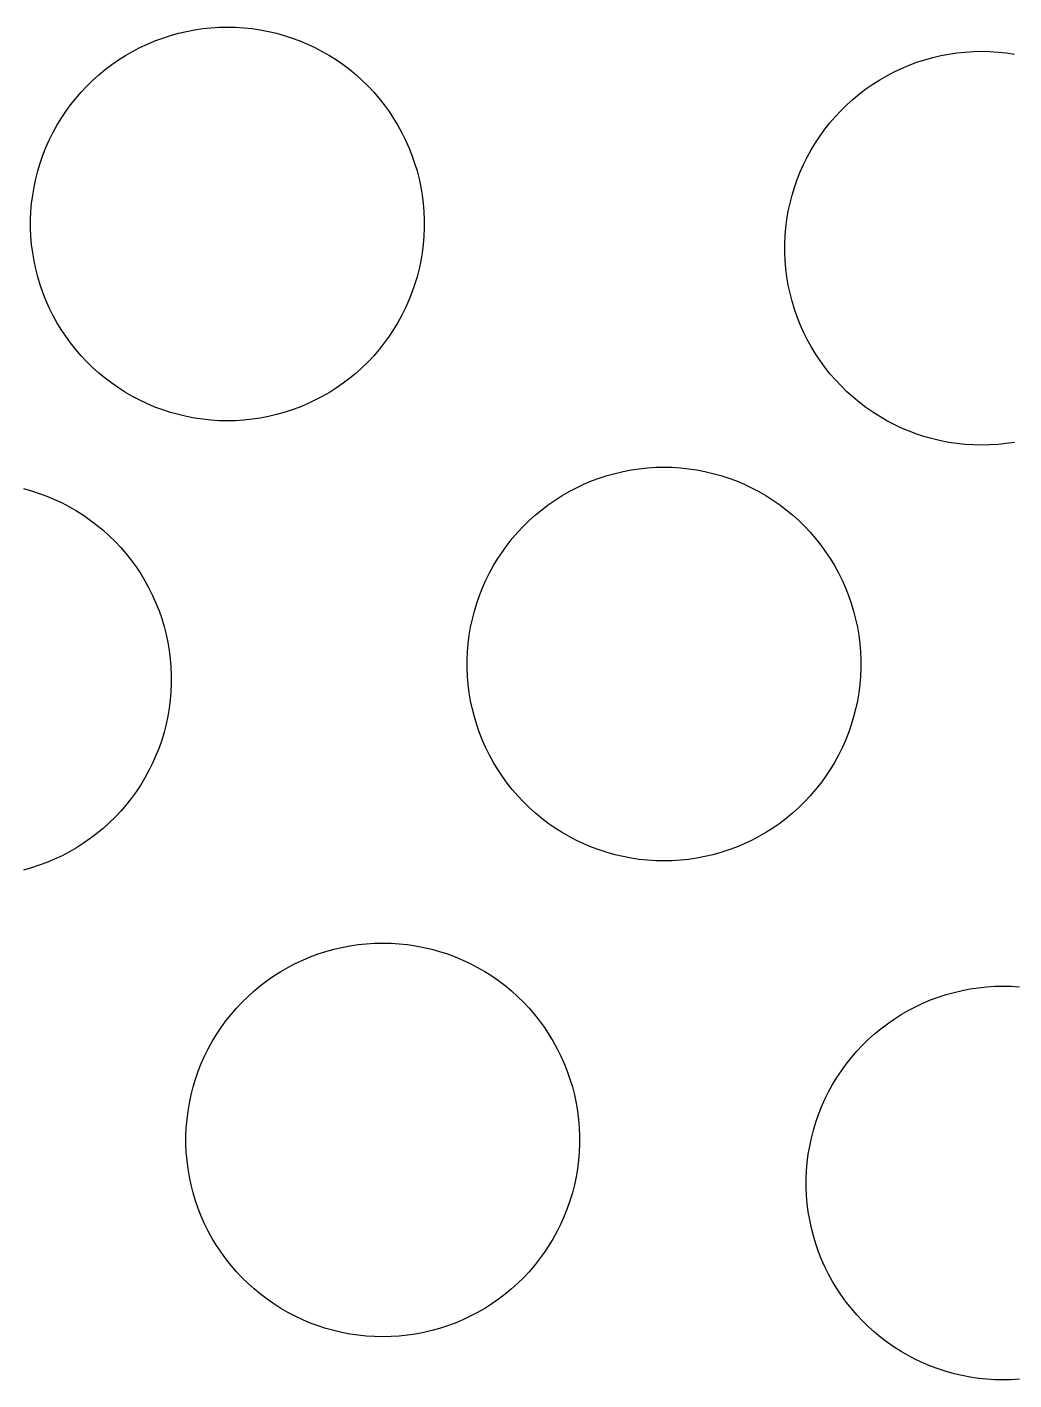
# Model space of a CAD drawing. Header units: metres. Extents: x -102 to 102, y -50 to 50.
# Drawn here: x 66.18 to 74.2, y 9.84 to 20.84 of the extents above; entities that cross this region are included whole.
import ezdxf

# ---------------------------------------------------------------- set-up
doc = ezdxf.new("R2010")
doc.units = ezdxf.units.M

msp = doc.modelspace()

# ---------------------------------------------------------------- linework, layer by layer
for p, q in [((67.3477, 20.7683), (67.4123, 20.7863)), ((67.4123, 20.7863), (67.4775, 20.8017)), ((67.4775, 20.8017), (67.5434, 20.8142)), ((67.5434, 20.8142), (67.6097, 20.824)), ((67.6097, 20.824), (67.6763, 20.831)), ((67.6763, 20.831), (67.7432, 20.8352)), ((67.7432, 20.8352), (67.8102, 20.8366)), ((67.8102, 20.8366), (67.8772, 20.8352)), ((67.8772, 20.8352), (67.9441, 20.831)), ((67.9441, 20.831), (68.0107, 20.824)), ((68.0107, 20.824), (68.077, 20.8142)), ((68.077, 20.8142), (68.1429, 20.8017)), ((68.1429, 20.8017), (68.2081, 20.7863)), ((68.2081, 20.7863), (68.2726, 20.7683)), ((67.0394, 20.6387), (67.0988, 20.6698)), ((67.0988, 20.6698), (67.1594, 20.6983)), ((67.1594, 20.6983), (67.2212, 20.7243)), ((67.2212, 20.7243), (67.284, 20.7476)), ((67.284, 20.7476), (67.3477, 20.7683)), ((68.2726, 20.7683), (68.3364, 20.7476)), ((68.3364, 20.7476), (68.3992, 20.7243)), ((68.3992, 20.7243), (68.461, 20.6983)), ((68.461, 20.6983), (68.5216, 20.6698)), ((68.5216, 20.6698), (68.581, 20.6387)), ((66.8697, 20.531), (66.9248, 20.5693)), ((66.9248, 20.5693), (66.9814, 20.6052)), ((66.9814, 20.6052), (67.0394, 20.6387)), ((68.581, 20.6387), (68.639, 20.6052)), ((68.639, 20.6052), (68.6956, 20.5693)), ((68.6956, 20.5693), (68.7507, 20.531)), ((73.4147, 20.5504), (73.4785, 20.5711)), ((73.4785, 20.5711), (73.543, 20.5891)), ((73.543, 20.5891), (73.6083, 20.6044)), ((73.6083, 20.6044), (73.6741, 20.617)), ((73.6741, 20.617), (73.7404, 20.6268)), ((73.7404, 20.6268), (73.807, 20.6338)), ((73.807, 20.6338), (73.8739, 20.638)), ((73.8739, 20.638), (73.9409, 20.6394)), ((73.9409, 20.6394), (74.0079, 20.638)), ((74.0079, 20.638), (74.0748, 20.6338)), ((74.0748, 20.6338), (74.1415, 20.6268)), ((74.1415, 20.6268), (74.2078, 20.617)), ((66.7647, 20.4478), (66.8164, 20.4905)), ((66.8164, 20.4905), (66.8697, 20.531)), ((68.7507, 20.531), (68.804, 20.4905)), ((68.804, 20.4905), (68.8557, 20.4478)), ((73.1701, 20.4415), (73.2295, 20.4725)), ((73.2295, 20.4725), (73.2901, 20.501)), ((73.2901, 20.501), (73.3519, 20.527)), ((73.3519, 20.527), (73.4147, 20.5504)), ((66.6212, 20.3072), (66.667, 20.3561)), ((66.667, 20.3561), (66.7149, 20.403)), ((66.7149, 20.403), (66.7647, 20.4478)), ((68.8557, 20.4478), (68.9055, 20.403)), ((68.9055, 20.403), (68.9534, 20.3561)), ((68.9534, 20.3561), (68.9992, 20.3072)), ((73.0005, 20.3338), (73.0555, 20.372)), ((73.0555, 20.372), (73.1121, 20.4079)), ((73.1121, 20.4079), (73.1701, 20.4415)), ((66.5358, 20.204), (66.5774, 20.2565)), ((66.5774, 20.2565), (66.6212, 20.3072)), ((68.9992, 20.3072), (69.043, 20.2565)), ((69.043, 20.2565), (69.0846, 20.204)), ((72.8457, 20.2057), (72.8955, 20.2506)), ((72.8955, 20.2506), (72.9471, 20.2933)), ((72.9471, 20.2933), (73.0005, 20.3338)), ((66.4593, 20.0939), (66.4964, 20.1497)), ((66.4964, 20.1497), (66.5358, 20.204)), ((69.0846, 20.204), (69.124, 20.1497)), ((69.124, 20.1497), (69.1611, 20.0939)), ((72.7519, 20.11), (72.7978, 20.1588)), ((72.7978, 20.1588), (72.8457, 20.2057)), ((66.3923, 19.9779), (66.4246, 20.0366)), ((66.4246, 20.0366), (66.4593, 20.0939)), ((69.1611, 20.0939), (69.1958, 20.0366)), ((69.1958, 20.0366), (69.2281, 19.9779)), ((72.6665, 20.0067), (72.7081, 20.0592)), ((72.7081, 20.0592), (72.7519, 20.11)), ((66.3352, 19.8566), (66.3625, 19.9179)), ((66.3625, 19.9179), (66.3923, 19.9779)), ((69.2281, 19.9779), (69.2579, 19.9179)), ((69.2579, 19.9179), (69.2852, 19.8566)), ((72.59, 19.8967), (72.6271, 19.9525)), ((72.6271, 19.9525), (72.6665, 20.0067)), ((66.2885, 19.731), (66.3105, 19.7943)), ((66.3105, 19.7943), (66.3352, 19.8566)), ((69.2852, 19.8566), (69.3098, 19.7943)), ((69.3098, 19.7943), (69.3319, 19.731)), ((72.523, 19.7806), (72.5553, 19.8394)), ((72.5553, 19.8394), (72.59, 19.8967)), ((66.2691, 19.6669), (66.2885, 19.731)), ((69.3319, 19.731), (69.3513, 19.6669)), ((72.4659, 19.6594), (72.4932, 19.7206)), ((72.4932, 19.7206), (72.523, 19.7806)), ((66.2385, 19.5364), (66.2525, 19.602)), ((66.2525, 19.602), (66.2691, 19.6669)), ((69.3513, 19.6669), (69.3679, 19.602)), ((69.3679, 19.602), (69.3819, 19.5364)), ((72.4192, 19.5338), (72.4413, 19.5971)), ((72.4413, 19.5971), (72.4659, 19.6594)), ((66.219, 19.4039), (66.2274, 19.4703)), ((66.2274, 19.4703), (66.2385, 19.5364)), ((69.3819, 19.5364), (69.393, 19.4703)), ((69.393, 19.4703), (69.4014, 19.4039)), ((72.3832, 19.4047), (72.3999, 19.4696)), ((72.3999, 19.4696), (72.4192, 19.5338)), ((66.2133, 19.3371), (66.219, 19.4039)), ((69.4014, 19.4039), (69.407, 19.3371)), ((72.3693, 19.3392), (72.3832, 19.4047)), ((66.2106, 19.2701), (66.2133, 19.3371)), ((66.2106, 19.2031), (66.2106, 19.2701)), ((69.407, 19.3371), (69.4099, 19.2701)), ((69.4099, 19.2701), (69.4099, 19.2031)), ((72.3497, 19.2066), (72.3581, 19.2731)), ((72.3581, 19.2731), (72.3693, 19.3392)), ((66.2133, 19.1361), (66.2106, 19.2031)), ((66.219, 19.0694), (66.2133, 19.1361)), ((69.407, 19.1361), (69.4014, 19.0694)), ((69.4099, 19.2031), (69.407, 19.1361)), ((72.3413, 19.0729), (72.3441, 19.1398)), ((72.3441, 19.1398), (72.3497, 19.2066)), ((66.2274, 19.0029), (66.219, 19.0694)), ((69.4014, 19.0694), (69.393, 19.0029)), ((72.3413, 19.0059), (72.3413, 19.0729)), ((66.2385, 18.9368), (66.2274, 19.0029)), ((66.2525, 18.8712), (66.2385, 18.9368)), ((69.3819, 18.9368), (69.3679, 18.8712)), ((69.393, 19.0029), (69.3819, 18.9368)), ((72.3441, 18.9389), (72.3413, 19.0059)), ((72.3497, 18.8721), (72.3441, 18.9389)), ((66.2691, 18.8063), (66.2525, 18.8712)), ((66.2885, 18.7422), (66.2691, 18.8063)), ((69.3513, 18.8063), (69.3319, 18.7422)), ((69.3679, 18.8712), (69.3513, 18.8063)), ((72.3581, 18.8056), (72.3497, 18.8721)), ((72.3693, 18.7396), (72.3581, 18.8056)), ((66.3105, 18.6789), (66.2885, 18.7422)), ((69.3319, 18.7422), (69.3098, 18.6789)), ((72.3832, 18.674), (72.3693, 18.7396)), ((66.3352, 18.6166), (66.3105, 18.6789)), ((66.3625, 18.5554), (66.3352, 18.6166)), ((69.2852, 18.6166), (69.2579, 18.5554)), ((69.3098, 18.6789), (69.2852, 18.6166)), ((72.3999, 18.6091), (72.3832, 18.674)), ((72.4192, 18.5449), (72.3999, 18.6091)), ((66.3923, 18.4953), (66.3625, 18.5554)), ((66.4246, 18.4366), (66.3923, 18.4953)), ((69.2281, 18.4953), (69.1958, 18.4366)), ((69.2579, 18.5554), (69.2281, 18.4953)), ((72.4413, 18.4817), (72.4192, 18.5449)), ((72.4659, 18.4193), (72.4413, 18.4817)), ((66.4593, 18.3793), (66.4246, 18.4366)), ((66.4964, 18.3235), (66.4593, 18.3793)), ((69.1611, 18.3793), (69.124, 18.3235)), ((69.1958, 18.4366), (69.1611, 18.3793)), ((72.4932, 18.3581), (72.4659, 18.4193)), ((66.5358, 18.2693), (66.4964, 18.3235)), ((66.5774, 18.2167), (66.5358, 18.2693)), ((69.0846, 18.2693), (69.043, 18.2167)), ((69.124, 18.3235), (69.0846, 18.2693)), ((72.523, 18.2981), (72.4932, 18.3581)), ((72.5553, 18.2394), (72.523, 18.2981)), ((66.6212, 18.166), (66.5774, 18.2167)), ((66.667, 18.1171), (66.6212, 18.166)), ((68.9992, 18.166), (68.9534, 18.1171)), ((69.043, 18.2167), (68.9992, 18.166)), ((72.59, 18.182), (72.5553, 18.2394)), ((72.6271, 18.1262), (72.59, 18.182)), ((66.7149, 18.0703), (66.667, 18.1171)), ((66.7647, 18.0254), (66.7149, 18.0703)), ((68.9055, 18.0703), (68.8557, 18.0254)), ((68.9534, 18.1171), (68.9055, 18.0703)), ((72.6665, 18.072), (72.6271, 18.1262)), ((72.7081, 18.0195), (72.6665, 18.072)), ((66.8164, 17.9827), (66.7647, 18.0254)), ((66.8697, 17.9422), (66.8164, 17.9827)), ((66.9248, 17.9039), (66.8697, 17.9422)), ((68.7507, 17.9422), (68.6956, 17.9039)), ((68.804, 17.9827), (68.7507, 17.9422)), ((68.8557, 18.0254), (68.804, 17.9827)), ((72.7519, 17.9688), (72.7081, 18.0195)), ((72.7978, 17.9199), (72.7519, 17.9688)), ((66.9814, 17.868), (66.9248, 17.9039)), ((67.0394, 17.8345), (66.9814, 17.868)), ((67.0988, 17.8035), (67.0394, 17.8345)), ((68.581, 17.8345), (68.5216, 17.8035)), ((68.639, 17.868), (68.581, 17.8345)), ((68.6956, 17.9039), (68.639, 17.868)), ((72.8457, 17.873), (72.7978, 17.9199)), ((72.8955, 17.8282), (72.8457, 17.873)), ((72.9471, 17.7855), (72.8955, 17.8282)), ((67.1594, 17.7749), (67.0988, 17.8035)), ((67.2212, 17.749), (67.1594, 17.7749)), ((67.284, 17.7256), (67.2212, 17.749)), ((67.3477, 17.7049), (67.284, 17.7256)), ((67.4123, 17.6869), (67.3477, 17.7049)), ((68.2726, 17.7049), (68.2081, 17.6869)), ((68.3364, 17.7256), (68.2726, 17.7049)), ((68.3992, 17.749), (68.3364, 17.7256)), ((68.461, 17.7749), (68.3992, 17.749)), ((68.5216, 17.8035), (68.461, 17.7749)), ((73.0005, 17.7449), (72.9471, 17.7855)), ((73.0555, 17.7067), (73.0005, 17.7449)), ((73.1121, 17.6708), (73.0555, 17.7067)), ((67.4775, 17.6716), (67.4123, 17.6869)), ((67.5434, 17.659), (67.4775, 17.6716)), ((67.6097, 17.6492), (67.5434, 17.659)), ((67.6763, 17.6422), (67.6097, 17.6492)), ((67.7432, 17.638), (67.6763, 17.6422)), ((67.8102, 17.6366), (67.7432, 17.638)), ((67.8772, 17.638), (67.8102, 17.6366)), ((67.9441, 17.6422), (67.8772, 17.638)), ((68.0107, 17.6492), (67.9441, 17.6422)), ((68.077, 17.659), (68.0107, 17.6492)), ((68.1429, 17.6716), (68.077, 17.659)), ((68.2081, 17.6869), (68.1429, 17.6716)), ((73.1701, 17.6373), (73.1121, 17.6708)), ((73.2295, 17.6062), (73.1701, 17.6373)), ((73.2901, 17.5777), (73.2295, 17.6062)), ((73.3519, 17.5517), (73.2901, 17.5777)), ((73.4147, 17.5284), (73.3519, 17.5517)), ((73.4785, 17.5077), (73.4147, 17.5284)), ((73.543, 17.4896), (73.4785, 17.5077)), ((73.6083, 17.4743), (73.543, 17.4896)), ((73.6741, 17.4618), (73.6083, 17.4743)), ((73.7404, 17.452), (73.6741, 17.4618)), ((73.807, 17.445), (73.7404, 17.452)), ((73.8739, 17.4408), (73.807, 17.445)), ((73.9409, 17.4394), (73.8739, 17.4408)), ((74.0079, 17.4408), (73.9409, 17.4394)), ((74.0748, 17.445), (74.0079, 17.4408)), ((74.1415, 17.452), (74.0748, 17.445)), ((74.2078, 17.4618), (74.1415, 17.452)), ((71.2919, 17.2589), (71.3589, 17.2603)), ((71.3589, 17.2603), (71.4259, 17.2589)), ((70.7699, 17.1479), (70.8327, 17.1713)), ((70.8327, 17.1713), (70.8964, 17.192)), ((70.8964, 17.192), (70.961, 17.21)), ((70.961, 17.21), (71.0262, 17.2253)), ((71.0262, 17.2253), (71.092, 17.2379)), ((71.092, 17.2379), (71.1583, 17.2477)), ((71.1583, 17.2477), (71.225, 17.2547)), ((71.225, 17.2547), (71.2919, 17.2589)), ((71.4259, 17.2589), (71.4928, 17.2547)), ((71.4928, 17.2547), (71.5594, 17.2477)), ((71.5594, 17.2477), (71.6257, 17.2379)), ((71.6257, 17.2379), (71.6915, 17.2253)), ((71.6915, 17.2253), (71.7568, 17.21)), ((71.7568, 17.21), (71.8213, 17.192)), ((71.8213, 17.192), (71.8851, 17.1713)), ((71.8851, 17.1713), (71.9479, 17.1479)), ((66.1525, 17.0859), (66.217, 17.0679)), ((66.217, 17.0679), (66.2808, 17.0472)), ((66.2808, 17.0472), (66.3436, 17.0238)), ((70.53, 17.0288), (70.5881, 17.0623)), ((70.5881, 17.0623), (70.6474, 17.0934)), ((70.6474, 17.0934), (70.7081, 17.1219)), ((70.7081, 17.1219), (70.7699, 17.1479)), ((71.9479, 17.1479), (72.0096, 17.1219)), ((72.0096, 17.1219), (72.0703, 17.0934)), ((72.0703, 17.0934), (72.1297, 17.0623)), ((72.1297, 17.0623), (72.1877, 17.0288)), ((66.3436, 17.0238), (66.4053, 16.9979)), ((66.4053, 16.9979), (66.466, 16.9693)), ((66.466, 16.9693), (66.5254, 16.9383)), ((66.5254, 16.9383), (66.5834, 16.9048)), ((70.365, 16.9142), (70.4184, 16.9547)), ((70.4184, 16.9547), (70.4734, 16.9929)), ((70.4734, 16.9929), (70.53, 17.0288)), ((72.1877, 17.0288), (72.2443, 16.9929)), ((72.2443, 16.9929), (72.2993, 16.9547)), ((72.2993, 16.9547), (72.3527, 16.9142)), ((66.5834, 16.9048), (66.64, 16.8689)), ((66.64, 16.8689), (66.695, 16.8306)), ((66.695, 16.8306), (66.7484, 16.7901)), ((70.2157, 16.7797), (70.2636, 16.8266)), ((70.2636, 16.8266), (70.3134, 16.8715)), ((70.3134, 16.8715), (70.365, 16.9142)), ((72.3527, 16.9142), (72.4043, 16.8715)), ((72.4043, 16.8715), (72.4541, 16.8266)), ((72.4541, 16.8266), (72.502, 16.7797)), ((66.7484, 16.7901), (66.8, 16.7474)), ((66.8, 16.7474), (66.8499, 16.7026)), ((70.126, 16.6801), (70.1698, 16.7309)), ((70.1698, 16.7309), (70.2157, 16.7797)), ((72.502, 16.7797), (72.5479, 16.7309)), ((72.5479, 16.7309), (72.5917, 16.6801)), ((66.8499, 16.7026), (66.8977, 16.6557)), ((66.8977, 16.6557), (66.9436, 16.6068)), ((66.9436, 16.6068), (66.9874, 16.5561)), ((70.045, 16.5734), (70.0844, 16.6276)), ((70.0844, 16.6276), (70.126, 16.6801)), ((72.5917, 16.6801), (72.6333, 16.6276)), ((72.6333, 16.6276), (72.6727, 16.5734)), ((66.9874, 16.5561), (67.029, 16.5036)), ((67.029, 16.5036), (67.0684, 16.4494)), ((69.9732, 16.4603), (70.0079, 16.5176)), ((70.0079, 16.5176), (70.045, 16.5734)), ((72.6727, 16.5734), (72.7098, 16.5176)), ((72.7098, 16.5176), (72.7445, 16.4603)), ((67.0684, 16.4494), (67.1055, 16.3935)), ((67.1055, 16.3935), (67.1402, 16.3362)), ((69.9111, 16.3415), (69.9409, 16.4015)), ((69.9409, 16.4015), (69.9732, 16.4603)), ((72.7445, 16.4603), (72.7768, 16.4015)), ((72.7768, 16.4015), (72.8066, 16.3415)), ((67.1402, 16.3362), (67.1725, 16.2775)), ((67.1725, 16.2775), (67.2023, 16.2175)), ((69.8592, 16.218), (69.8839, 16.2803)), ((69.8839, 16.2803), (69.9111, 16.3415)), ((72.8066, 16.3415), (72.8338, 16.2803)), ((72.8338, 16.2803), (72.8585, 16.218)), ((67.2023, 16.2175), (67.2296, 16.1562)), ((69.8372, 16.1547), (69.8592, 16.218)), ((72.8585, 16.218), (72.8806, 16.1547)), ((67.2296, 16.1562), (67.2542, 16.0939)), ((67.2542, 16.0939), (67.2763, 16.0306)), ((69.8011, 16.0256), (69.8178, 16.0905)), ((69.8178, 16.0905), (69.8372, 16.1547)), ((72.8806, 16.1547), (72.8999, 16.0905)), ((72.8999, 16.0905), (72.9166, 16.0256)), ((67.2763, 16.0306), (67.2956, 15.9665)), ((67.2956, 15.9665), (67.3123, 15.9016)), ((69.776, 15.894), (69.7872, 15.9601)), ((69.7872, 15.9601), (69.8011, 16.0256)), ((72.9166, 16.0256), (72.9305, 15.9601)), ((72.9305, 15.9601), (72.9417, 15.894)), ((67.3123, 15.9016), (67.3262, 15.836)), ((67.3262, 15.836), (67.3374, 15.7699)), ((69.7676, 15.8275), (69.776, 15.894)), ((72.9417, 15.894), (72.9501, 15.8275)), ((67.3374, 15.7699), (67.3458, 15.7035)), ((69.7592, 15.6938), (69.762, 15.7607)), ((69.762, 15.7607), (69.7676, 15.8275)), ((72.9501, 15.8275), (72.9557, 15.7607)), ((72.9557, 15.7607), (72.9585, 15.6938)), ((67.3458, 15.7035), (67.3514, 15.6367)), ((67.3514, 15.6367), (67.3542, 15.5697)), ((69.7592, 15.6268), (69.7592, 15.6938)), ((69.762, 15.5598), (69.7592, 15.6268)), ((72.9585, 15.6268), (72.9557, 15.5598)), ((72.9585, 15.6938), (72.9585, 15.6268)), ((67.3542, 15.5027), (67.3514, 15.4357)), ((67.3542, 15.5697), (67.3542, 15.5027)), ((69.7676, 15.493), (69.762, 15.5598)), ((72.9557, 15.5598), (72.9501, 15.493)), ((67.3514, 15.4357), (67.3458, 15.369)), ((69.776, 15.4265), (69.7676, 15.493)), ((69.7872, 15.3605), (69.776, 15.4265)), ((72.9417, 15.4265), (72.9305, 15.3605)), ((72.9501, 15.493), (72.9417, 15.4265)), ((67.3374, 15.3025), (67.3262, 15.2364)), ((67.3458, 15.369), (67.3374, 15.3025)), ((69.8011, 15.2949), (69.7872, 15.3605)), ((69.8178, 15.23), (69.8011, 15.2949)), ((72.9166, 15.2949), (72.8999, 15.23)), ((72.9305, 15.3605), (72.9166, 15.2949)), ((67.3262, 15.2364), (67.3123, 15.1709)), ((69.8372, 15.1658), (69.8178, 15.23)), ((72.8999, 15.23), (72.8806, 15.1658)), ((67.2956, 15.1059), (67.2763, 15.0418)), ((67.3123, 15.1709), (67.2956, 15.1059)), ((69.8592, 15.1026), (69.8372, 15.1658)), ((69.8839, 15.0402), (69.8592, 15.1026)), ((72.8585, 15.1026), (72.8338, 15.0402)), ((72.8806, 15.1658), (72.8585, 15.1026)), ((67.2542, 14.9785), (67.2296, 14.9162)), ((67.2763, 15.0418), (67.2542, 14.9785)), ((69.9111, 14.979), (69.8839, 15.0402)), ((69.9409, 14.919), (69.9111, 14.979)), ((72.8066, 14.979), (72.7768, 14.919)), ((72.8338, 15.0402), (72.8066, 14.979)), ((67.2023, 14.855), (67.1725, 14.7949)), ((67.2296, 14.9162), (67.2023, 14.855)), ((69.9732, 14.8603), (69.9409, 14.919)), ((70.0079, 14.8029), (69.9732, 14.8603)), ((72.7445, 14.8603), (72.7098, 14.8029)), ((72.7768, 14.919), (72.7445, 14.8603)), ((67.1402, 14.7362), (67.1055, 14.6789)), ((67.1725, 14.7949), (67.1402, 14.7362)), ((70.045, 14.7471), (70.0079, 14.8029)), ((70.0844, 14.6929), (70.045, 14.7471)), ((72.6727, 14.7471), (72.6333, 14.6929)), ((72.7098, 14.8029), (72.6727, 14.7471)), ((67.0684, 14.6231), (67.029, 14.5688)), ((67.1055, 14.6789), (67.0684, 14.6231)), ((70.126, 14.6404), (70.0844, 14.6929)), ((70.1698, 14.5897), (70.126, 14.6404)), ((72.5917, 14.6404), (72.5479, 14.5897)), ((72.6333, 14.6929), (72.5917, 14.6404)), ((66.9874, 14.5163), (66.9436, 14.4656)), ((67.029, 14.5688), (66.9874, 14.5163)), ((70.2157, 14.5408), (70.1698, 14.5897)), ((70.2636, 14.4939), (70.2157, 14.5408)), ((72.502, 14.5408), (72.4541, 14.4939)), ((72.5479, 14.5897), (72.502, 14.5408)), ((66.8977, 14.4167), (66.8499, 14.3699)), ((66.9436, 14.4656), (66.8977, 14.4167)), ((70.3134, 14.4491), (70.2636, 14.4939)), ((70.365, 14.4064), (70.3134, 14.4491)), ((70.4184, 14.3658), (70.365, 14.4064)), ((72.3527, 14.4064), (72.2993, 14.3658)), ((72.4043, 14.4491), (72.3527, 14.4064)), ((72.4541, 14.4939), (72.4043, 14.4491)), ((66.8, 14.325), (66.7484, 14.2823)), ((66.8499, 14.3699), (66.8, 14.325)), ((70.4734, 14.3276), (70.4184, 14.3658)), ((70.53, 14.2917), (70.4734, 14.3276)), ((72.2443, 14.3276), (72.1877, 14.2917)), ((72.2993, 14.3658), (72.2443, 14.3276)), ((66.64, 14.2035), (66.5834, 14.1676)), ((66.695, 14.2418), (66.64, 14.2035)), ((66.7484, 14.2823), (66.695, 14.2418)), ((70.5881, 14.2582), (70.53, 14.2917)), ((70.6474, 14.2271), (70.5881, 14.2582)), ((70.7081, 14.1986), (70.6474, 14.2271)), ((70.7699, 14.1726), (70.7081, 14.1986)), ((72.0096, 14.1986), (71.9479, 14.1726)), ((72.0703, 14.2271), (72.0096, 14.1986)), ((72.1297, 14.2582), (72.0703, 14.2271)), ((72.1877, 14.2917), (72.1297, 14.2582)), ((66.4053, 14.0745), (66.3436, 14.0486)), ((66.466, 14.1031), (66.4053, 14.0745)), ((66.5254, 14.1341), (66.466, 14.1031)), ((66.5834, 14.1676), (66.5254, 14.1341)), ((70.8327, 14.1493), (70.7699, 14.1726)), ((70.8964, 14.1286), (70.8327, 14.1493)), ((70.961, 14.1105), (70.8964, 14.1286)), ((71.0262, 14.0952), (70.961, 14.1105)), ((71.092, 14.0827), (71.0262, 14.0952)), ((71.1583, 14.0729), (71.092, 14.0827)), ((71.225, 14.0659), (71.1583, 14.0729)), ((71.5594, 14.0729), (71.4928, 14.0659)), ((71.6257, 14.0827), (71.5594, 14.0729)), ((71.6915, 14.0952), (71.6257, 14.0827)), ((71.7568, 14.1105), (71.6915, 14.0952)), ((71.8213, 14.1286), (71.7568, 14.1105)), ((71.8851, 14.1493), (71.8213, 14.1286)), ((71.9479, 14.1726), (71.8851, 14.1493)), ((66.217, 14.0045), (66.1525, 13.9865)), ((66.2808, 14.0252), (66.217, 14.0045)), ((66.3436, 14.0486), (66.2808, 14.0252)), ((71.2919, 14.0617), (71.225, 14.0659)), ((71.3589, 14.0603), (71.2919, 14.0617)), ((71.4259, 14.0617), (71.3589, 14.0603)), ((71.4928, 14.0659), (71.4259, 14.0617)), ((68.4839, 13.2807), (68.5468, 13.3041)), ((68.5468, 13.3041), (68.6105, 13.3248)), ((68.6105, 13.3248), (68.675, 13.3428)), ((68.675, 13.3428), (68.7403, 13.3581)), ((68.7403, 13.3581), (68.8061, 13.3707)), ((68.8061, 13.3707), (68.8724, 13.3804)), ((68.8724, 13.3804), (68.9391, 13.3875)), ((68.9391, 13.3875), (69.006, 13.3917)), ((69.006, 13.3917), (69.073, 13.3931)), ((69.073, 13.3931), (69.14, 13.3917)), ((69.14, 13.3917), (69.2068, 13.3875)), ((69.2068, 13.3875), (69.2735, 13.3804)), ((69.2735, 13.3804), (69.3398, 13.3707)), ((69.3398, 13.3707), (69.4056, 13.3581)), ((69.4056, 13.3581), (69.4709, 13.3428)), ((69.4709, 13.3428), (69.5354, 13.3248)), ((69.5354, 13.3248), (69.5991, 13.3041)), ((69.5991, 13.3041), (69.662, 13.2807)), ((68.2441, 13.1617), (68.3021, 13.1952)), ((68.3021, 13.1952), (68.3615, 13.2262)), ((68.3615, 13.2262), (68.4222, 13.2547)), ((68.4222, 13.2547), (68.4839, 13.2807)), ((69.662, 13.2807), (69.7237, 13.2547)), ((69.7237, 13.2547), (69.7844, 13.2262)), ((69.7844, 13.2262), (69.8438, 13.1952)), ((69.8438, 13.1952), (69.9018, 13.1617)), ((68.0791, 13.047), (68.1325, 13.0875)), ((68.1325, 13.0875), (68.1875, 13.1257)), ((68.1875, 13.1257), (68.2441, 13.1617)), ((69.9018, 13.1617), (69.9584, 13.1257)), ((69.9584, 13.1257), (70.0134, 13.0875)), ((70.0134, 13.0875), (70.0668, 13.047)), ((67.9777, 12.9594), (68.0275, 13.0043)), ((68.0275, 13.0043), (68.0791, 13.047)), ((70.0668, 13.047), (70.1184, 13.0043)), ((70.1184, 13.0043), (70.1682, 12.9594)), ((73.5888, 12.9538), (73.6525, 12.9745)), ((73.6525, 12.9745), (73.7171, 12.9925)), ((73.7171, 12.9925), (73.7823, 13.0078)), ((73.7823, 13.0078), (73.8481, 13.0204)), ((73.8481, 13.0204), (73.9144, 13.0302)), ((73.9144, 13.0302), (73.9811, 13.0372)), ((73.9811, 13.0372), (74.048, 13.0414)), ((74.048, 13.0414), (74.115, 13.0428)), ((74.115, 13.0428), (74.182, 13.0414)), ((74.182, 13.0414), (74.2489, 13.0372)), ((67.8401, 12.8129), (67.8839, 12.8637)), ((67.8839, 12.8637), (67.9298, 12.9125)), ((67.9298, 12.9125), (67.9777, 12.9594)), ((70.1682, 12.9594), (70.2161, 12.9125)), ((70.2161, 12.9125), (70.262, 12.8637)), ((70.262, 12.8637), (70.3058, 12.8129)), ((73.3442, 12.8449), (73.4036, 12.8759)), ((73.4036, 12.8759), (73.4642, 12.9044)), ((73.4642, 12.9044), (73.526, 12.9304)), ((73.526, 12.9304), (73.5888, 12.9538)), ((67.7591, 12.7062), (67.7985, 12.7604)), ((67.7985, 12.7604), (67.8401, 12.8129)), ((70.3058, 12.8129), (70.3474, 12.7604)), ((70.3474, 12.7604), (70.3868, 12.7062)), ((73.1745, 12.7372), (73.2296, 12.7755)), ((73.2296, 12.7755), (73.2861, 12.8114)), ((73.2861, 12.8114), (73.3442, 12.8449)), ((67.6873, 12.5931), (67.722, 12.6504)), ((67.722, 12.6504), (67.7591, 12.7062)), ((70.3868, 12.7062), (70.4239, 12.6504)), ((70.4239, 12.6504), (70.4586, 12.5931)), ((73.0197, 12.6091), (73.0695, 12.654)), ((73.0695, 12.654), (73.1211, 12.6967)), ((73.1211, 12.6967), (73.1745, 12.7372)), ((67.6252, 12.4743), (67.655, 12.5343)), ((67.655, 12.5343), (67.6873, 12.5931)), ((70.4586, 12.5931), (70.4909, 12.5343)), ((70.4909, 12.5343), (70.5207, 12.4743)), ((72.9259, 12.5134), (72.9718, 12.5622)), ((72.9718, 12.5622), (73.0197, 12.6091)), ((67.598, 12.4131), (67.6252, 12.4743)), ((70.5207, 12.4743), (70.5479, 12.4131)), ((72.8405, 12.4101), (72.8822, 12.4627)), ((72.8822, 12.4627), (72.9259, 12.5134)), ((67.5513, 12.2875), (67.5733, 12.3508)), ((67.5733, 12.3508), (67.598, 12.4131)), ((70.5479, 12.4131), (70.5726, 12.3508)), ((70.5726, 12.3508), (70.5946, 12.2875)), ((72.7641, 12.3001), (72.8011, 12.3559)), ((72.8011, 12.3559), (72.8405, 12.4101)), ((67.5152, 12.1584), (67.5319, 12.2233)), ((67.5319, 12.2233), (67.5513, 12.2875)), ((70.5946, 12.2875), (70.614, 12.2233)), ((70.614, 12.2233), (70.6307, 12.1584)), ((72.6971, 12.1841), (72.7293, 12.2428)), ((72.7293, 12.2428), (72.7641, 12.3001)), ((67.5013, 12.0929), (67.5152, 12.1584)), ((70.6307, 12.1584), (70.6446, 12.0929)), ((72.64, 12.0628), (72.6673, 12.124)), ((72.6673, 12.124), (72.6971, 12.1841)), ((67.4817, 11.9603), (67.4901, 12.0268)), ((67.4901, 12.0268), (67.5013, 12.0929)), ((70.6446, 12.0929), (70.6558, 12.0268)), ((70.6558, 12.0268), (70.6642, 11.9603)), ((72.5933, 11.9372), (72.6153, 12.0005)), ((72.6153, 12.0005), (72.64, 12.0628)), ((67.4733, 11.8266), (67.4761, 11.8935)), ((67.4761, 11.8935), (67.4817, 11.9603)), ((70.6642, 11.9603), (70.6698, 11.8935)), ((70.6698, 11.8935), (70.6726, 11.8266)), ((72.5739, 11.8731), (72.5933, 11.9372)), ((67.4733, 11.7596), (67.4733, 11.8266)), ((70.6726, 11.8266), (70.6726, 11.7596)), ((72.5433, 11.7426), (72.5573, 11.8082)), ((72.5573, 11.8082), (72.5739, 11.8731)), ((67.4761, 11.6926), (67.4733, 11.7596)), ((67.4817, 11.6258), (67.4761, 11.6926)), ((70.6698, 11.6926), (70.6642, 11.6258)), ((70.6726, 11.7596), (70.6698, 11.6926)), ((72.5237, 11.61), (72.5321, 11.6765)), ((72.5321, 11.6765), (72.5433, 11.7426)), ((67.4901, 11.5593), (67.4817, 11.6258)), ((67.5013, 11.4933), (67.4901, 11.5593)), ((70.6558, 11.5593), (70.6446, 11.4933)), ((70.6642, 11.6258), (70.6558, 11.5593)), ((72.5181, 11.5432), (72.5237, 11.61)), ((67.5152, 11.4277), (67.5013, 11.4933)), ((70.6446, 11.4933), (70.6307, 11.4277)), ((72.5153, 11.4763), (72.5181, 11.5432)), ((72.5153, 11.4093), (72.5153, 11.4763)), ((67.5319, 11.3628), (67.5152, 11.4277)), ((67.5513, 11.2986), (67.5319, 11.3628)), ((70.614, 11.3628), (70.5946, 11.2986)), ((70.6307, 11.4277), (70.614, 11.3628)), ((72.5181, 11.3423), (72.5153, 11.4093)), ((72.5237, 11.2755), (72.5181, 11.3423)), ((67.5733, 11.2354), (67.5513, 11.2986)), ((67.598, 11.173), (67.5733, 11.2354)), ((70.5726, 11.2354), (70.5479, 11.173)), ((70.5946, 11.2986), (70.5726, 11.2354)), ((72.5321, 11.209), (72.5237, 11.2755)), ((67.6252, 11.1118), (67.598, 11.173)), ((67.655, 11.0518), (67.6252, 11.1118)), ((70.5207, 11.1118), (70.4909, 11.0518)), ((70.5479, 11.173), (70.5207, 11.1118)), ((72.5433, 11.143), (72.5321, 11.209)), ((72.5573, 11.0774), (72.5433, 11.143)), ((67.6873, 10.9931), (67.655, 11.0518)), ((70.4909, 11.0518), (70.4586, 10.9931)), ((72.5739, 11.0125), (72.5573, 11.0774)), ((72.5933, 10.9484), (72.5739, 11.0125)), ((67.722, 10.9357), (67.6873, 10.9931)), ((67.7591, 10.8799), (67.722, 10.9357)), ((70.4239, 10.9357), (70.3868, 10.8799)), ((70.4586, 10.9931), (70.4239, 10.9357)), ((72.6153, 10.8851), (72.5933, 10.9484)), ((72.64, 10.8228), (72.6153, 10.8851)), ((67.7985, 10.8257), (67.7591, 10.8799)), ((67.8401, 10.7732), (67.7985, 10.8257)), ((70.3474, 10.8257), (70.3058, 10.7732)), ((70.3868, 10.8799), (70.3474, 10.8257)), ((72.6673, 10.7615), (72.64, 10.8228)), ((67.8839, 10.7225), (67.8401, 10.7732)), ((67.9298, 10.6736), (67.8839, 10.7225)), ((67.9777, 10.6267), (67.9298, 10.6736)), ((70.2161, 10.6736), (70.1682, 10.6267)), ((70.262, 10.7225), (70.2161, 10.6736)), ((70.3058, 10.7732), (70.262, 10.7225)), ((72.6971, 10.7015), (72.6673, 10.7615)), ((72.7293, 10.6428), (72.6971, 10.7015)), ((68.0275, 10.5819), (67.9777, 10.6267)), ((68.0791, 10.5392), (68.0275, 10.5819)), ((70.1184, 10.5819), (70.0668, 10.5392)), ((70.1682, 10.6267), (70.1184, 10.5819)), ((72.7641, 10.5855), (72.7293, 10.6428)), ((72.8011, 10.5296), (72.7641, 10.5855)), ((68.1325, 10.4986), (68.0791, 10.5392)), ((68.1875, 10.4604), (68.1325, 10.4986)), ((68.2441, 10.4245), (68.1875, 10.4604)), ((69.9584, 10.4604), (69.9018, 10.4245)), ((70.0134, 10.4986), (69.9584, 10.4604)), ((70.0668, 10.5392), (70.0134, 10.4986)), ((72.8405, 10.4754), (72.8011, 10.5296)), ((72.8822, 10.4229), (72.8405, 10.4754)), ((68.3021, 10.391), (68.2441, 10.4245)), ((68.3615, 10.3599), (68.3021, 10.391)), ((68.4222, 10.3314), (68.3615, 10.3599)), ((69.7844, 10.3599), (69.7237, 10.3314)), ((69.8438, 10.391), (69.7844, 10.3599)), ((69.9018, 10.4245), (69.8438, 10.391)), ((72.9259, 10.3722), (72.8822, 10.4229)), ((72.9718, 10.3233), (72.9259, 10.3722)), ((68.4839, 10.3054), (68.4222, 10.3314)), ((68.5468, 10.2821), (68.4839, 10.3054)), ((68.6105, 10.2614), (68.5468, 10.2821)), ((68.675, 10.2433), (68.6105, 10.2614)), ((68.7403, 10.228), (68.675, 10.2433)), ((68.8061, 10.2155), (68.7403, 10.228)), ((69.4056, 10.228), (69.3398, 10.2155)), ((69.4709, 10.2433), (69.4056, 10.228)), ((69.5354, 10.2614), (69.4709, 10.2433)), ((69.5991, 10.2821), (69.5354, 10.2614)), ((69.662, 10.3054), (69.5991, 10.2821)), ((69.7237, 10.3314), (69.662, 10.3054)), ((73.0197, 10.2764), (72.9718, 10.3233)), ((73.0695, 10.2316), (73.0197, 10.2764)), ((73.1211, 10.1889), (73.0695, 10.2316)), ((68.8724, 10.2057), (68.8061, 10.2155)), ((68.9391, 10.1987), (68.8724, 10.2057)), ((69.006, 10.1945), (68.9391, 10.1987)), ((69.073, 10.1931), (69.006, 10.1945)), ((69.14, 10.1945), (69.073, 10.1931)), ((69.2068, 10.1987), (69.14, 10.1945)), ((69.2735, 10.2057), (69.2068, 10.1987)), ((69.3398, 10.2155), (69.2735, 10.2057)), ((73.1745, 10.1484), (73.1211, 10.1889)), ((73.2296, 10.1101), (73.1745, 10.1484)), ((73.2861, 10.0742), (73.2296, 10.1101)), ((73.3442, 10.0407), (73.2861, 10.0742)), ((73.4036, 10.0096), (73.3442, 10.0407)), ((73.4642, 9.98111), (73.4036, 10.0096)), ((73.526, 9.95514), (73.4642, 9.98111)), ((73.5888, 9.93178), (73.526, 9.95514)), ((73.6525, 9.91107), (73.5888, 9.93178)), ((73.7171, 9.89305), (73.6525, 9.91107)), ((73.7823, 9.87775), (73.7171, 9.89305)), ((73.8481, 9.86519), (73.7823, 9.87775)), ((73.9144, 9.85541), (73.8481, 9.86519)), ((73.9811, 9.84839), (73.9144, 9.85541)), ((74.048, 9.84419), (73.9811, 9.84839)), ((74.115, 9.84279), (74.048, 9.84419)), ((74.182, 9.84419), (74.115, 9.84279)), ((74.2489, 9.84839), (74.182, 9.84419))]:
    msp.add_line(p, q)

doc.saveas('drawing.dxf')
